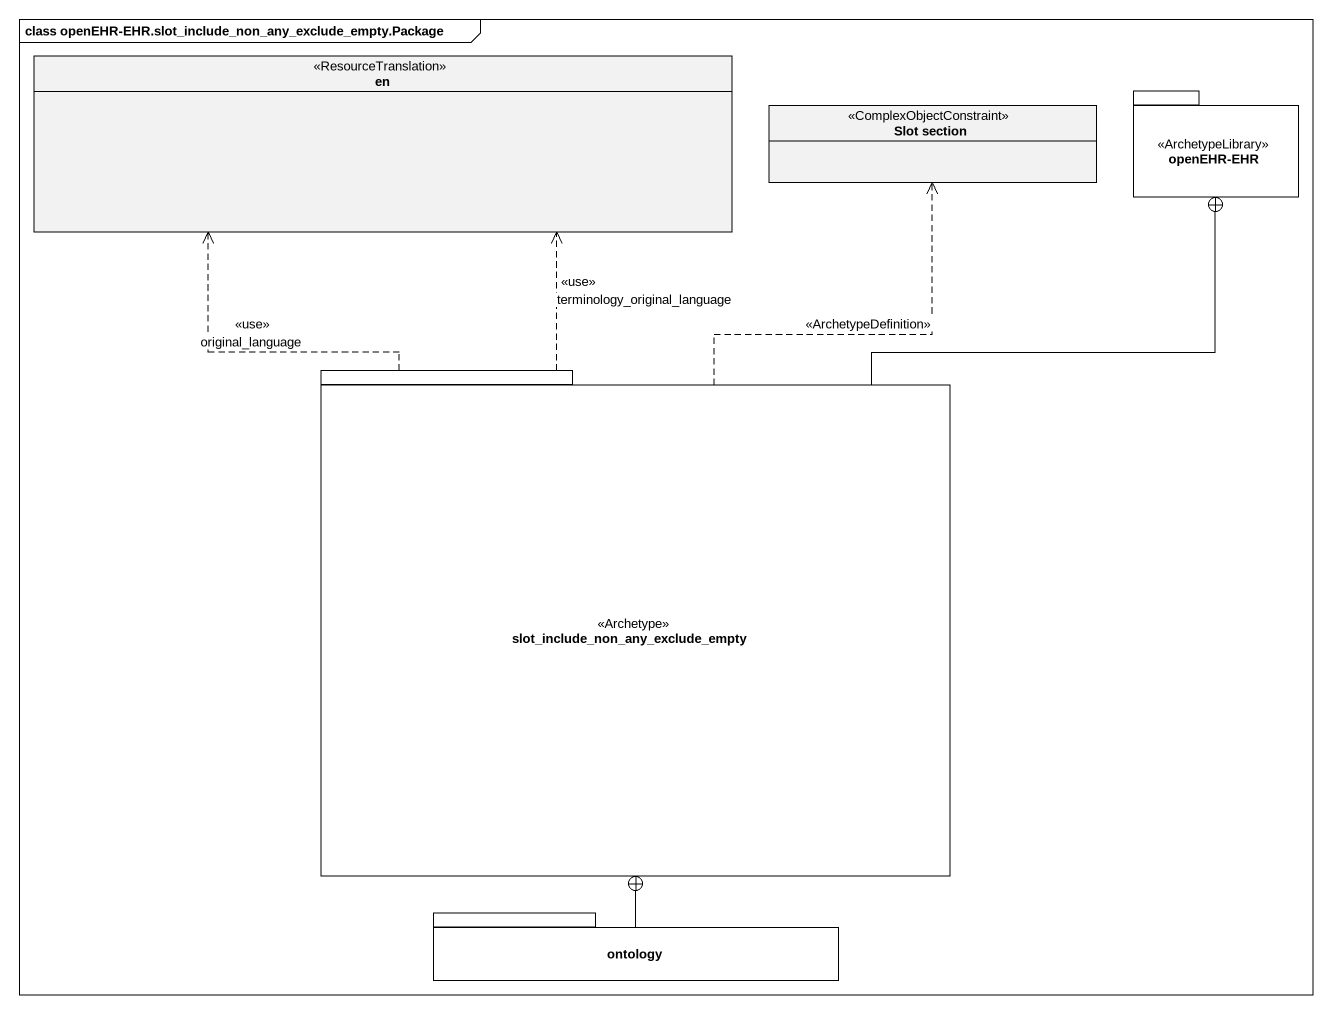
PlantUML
@startuml
mainframe class openEHR-EHR.slot_include_non_any_exclude_empty.Package
hide circle
hide empty members
enum en <<ResourceTranslation>>
class "Slot section" as Slot_section <<ComplexObjectConstraint>>
package "openEHR-EHR" as openEHR_EHR <<ArchetypeLibrary>> {
}
package "slot_include_non_any_exclude_empty" as slot_include_non_any <<Archetype>> {
}
package ontology {
}
slot_include_non_any .up.> en : <<use>>\noriginal_language
slot_include_non_any .up.> en : <<use>>\nterminology_original_language
slot_include_non_any .up.> Slot_section : <<ArchetypeDefinition>>
slot_include_non_any -up-+ openEHR_EHR
ontology -up-+ slot_include_non_any
@enduml
